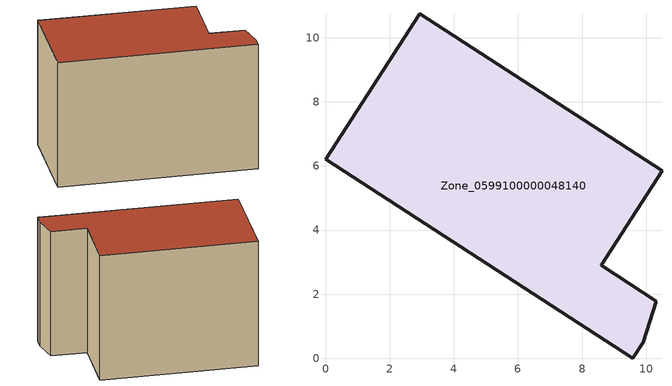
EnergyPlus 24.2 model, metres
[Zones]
Zone_0599100000048140
 floor ground (C_G): 8.59,2.9 10.31,1.78 9.91,0.51 9.58,0 0,6.21 2.93,10.75 10.49,5.85 z0
 wall outside (C_F): 2.93,10.75 0,6.21 9.58,0 9.91,0.51 10.31,1.78 8.59,2.9 10.49,5.85 2.93,10.75 z0:7.74
 roof outside (C_R): 10.31,1.78 8.59,2.9 10.49,5.85 2.93,10.75 0,6.21 9.58,0 9.91,0.51 z7.74
[BUILDING]
Pand.0599100000048140: North Axis=0; Terrain=City; Loads Convergence Tolerance Value=0.04; Temperature Convergence Tolerance Value=0.4; Solar Distribution=FullExterior; Maximum Number of Warmup Days=25; Minimum Number of Warmup Days=1
[Site:Location]
Rotterdam.The.Hague.AP_ZH_NLD Design_Conditions: Latitude=51.96; Longitude=4.45; Time Zone=1; Elevation=-4.5
[SITE:GROUNDTEMPERATURE:BUILDINGSURFACE]
18, 18, 18, 18, 18, 18, 18, 18, 18, 18, 18, 18
[MATERIAL] Thermal Absorptance=0.9; Solar Absorptance=0.7; Visible Absorptance=0.7
Name | Roughness | Thickness | Conductivity | Density | Specific Heat
G.TI.1975-1991 | MediumSmooth | 0.15 | 0.288461 | 540 | 1210
F.TI.1975-1991 | Rough | 0.3 | 0.230769 | 1920 | 840
R.TI.1975-1991 | MediumRough | 0.2 | 0.153846 | 1500 | 1000
[CONSTRUCTION]
C_G: G.TI.1975-1991
C_F: F.TI.1975-1991
C_R: R.TI.1975-1991
[ZONE]
Zone_0599100000048140: Type=1; Multiplier=1; Ceiling Height=Autocalculate; Volume=Autocalculate; Floor Area=autocalculate; Part of Total Floor Area=Yes
[ZONEINFILTRATION:DESIGNFLOWRATE]
Infil_Zone_0599100000048140: Zone or ZoneList or Space or SpaceList=Zone_0599100000048140; Schedule=AlwaysOn; Design Flow Rate Calculation Method=Flow/Area; Flow Rate per Floor Area=0.003; Constant Term Coefficient=1; Temperature Term Coefficient=0; Velocity Term Coefficient=0; Velocity Squared Term Coefficient=0
[HVACTEMPLATE:ZONE:IDEALLOADSAIRSYSTEM]
Zone_0599100000048140: Maximum Heating Supply Air Temperature=50; Minimum Cooling Supply Air Temperature=13; Maximum Heating Supply Air Humidity Ratio=0.0156; Minimum Cooling Supply Air Humidity Ratio=0.0077; Heating Limit=NoLimit; Cooling Limit=NoLimit; Dehumidification Control Type=ConstantSensibleHeatRatio; Cooling Sensible Heat Ratio=0.7; Dehumidification Setpoint=60; Humidification Control Type=None; Humidification Setpoint=30; Outdoor Air Method=None; Outdoor Air Flow Rate per Person=0.00944; Outdoor Air Flow Rate per Zone Floor Area=0; Outdoor Air Flow Rate per Zone=0; Demand Controlled Ventilation Type=None; Outdoor Air Economizer Type=NoEconomizer; Heat Recovery Type=None; Sensible Heat Recovery Effectiveness=0.7; Latent Heat Recovery Effectiveness=0.65
[ZONECONTROL:THERMOSTAT]
ThermostatControl_Zone_0599100000048140: Zone or ZoneList=Zone_0599100000048140; Control Type Schedule=DualSetpointControlType; Control 1=Thermostat_Zone_0599100000048140; Temperature Difference Between Cutout And Setpoint=0
[THERMOSTATSETPOINT:DUALSETPOINT]
Thermostat_Zone_0599100000048140: Heating Setpoint Temperature Schedule=HeatingSetpoint_Zone_0599100000048140; Cooling Setpoint Temperature Schedule=CoolingSetpoint_Zone_0599100000048140
[SCHEDULE:COMPACT]
HeatingSetpoint_Zone_0599100000048140: Through: 12/31, For: AllDays, Until: 24:00, 21
CoolingSetpoint_Zone_0599100000048140: Through: 12/31, For: AllDays, Until: 24:00, 24
DualSetpointControlType: Through: 12/31, For: AllDays, Until: 24:00, 4
AlwaysOn: Through: 12/31, For: AllDays, Until: 24:00, 1
